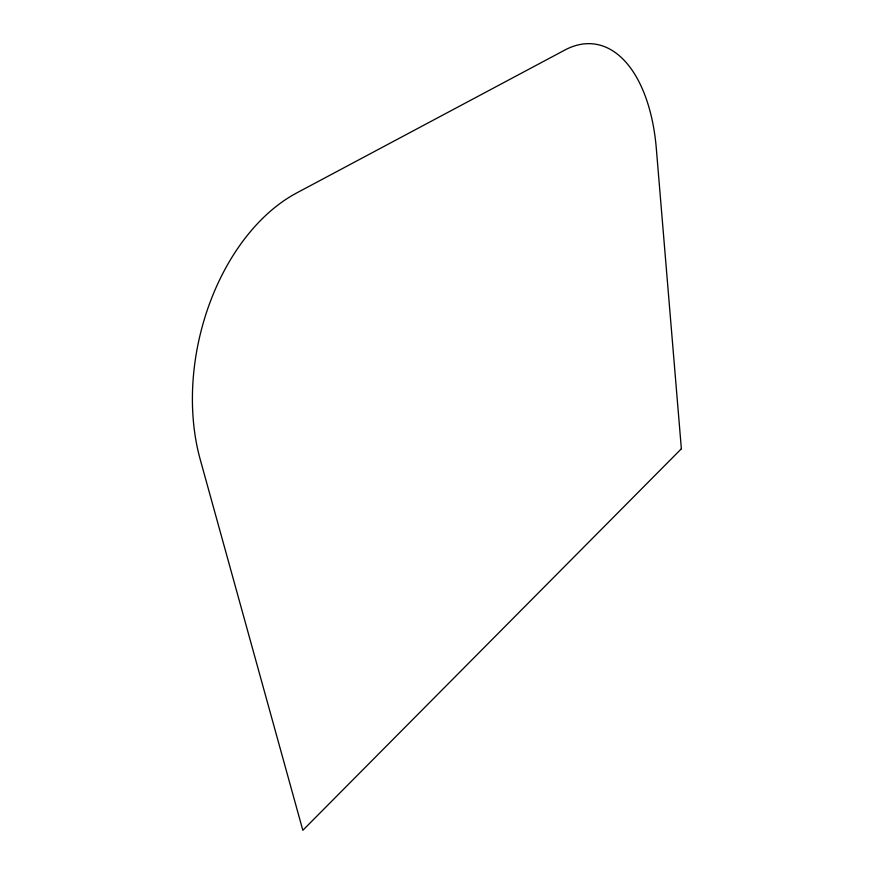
<?xml version="1.0" encoding="UTF-8"?>
<svg xmlns="http://www.w3.org/2000/svg" width="874" height="874" viewBox="0 0 874 874"><rect width="100%" height="100%" fill="white"/><g stroke="black" fill="none" stroke-linecap="round" stroke-linejoin="round"><path stroke-width="1.31" d="M681.359 448.799L302.83 830.3L200.201 459.385A187.626 124.326 -77 0 1 296.712 192.935L564.855 50.047A153.616 80.867 -82.7 0 1 656.341 148.744L681.359 448.799"/></g></svg>
